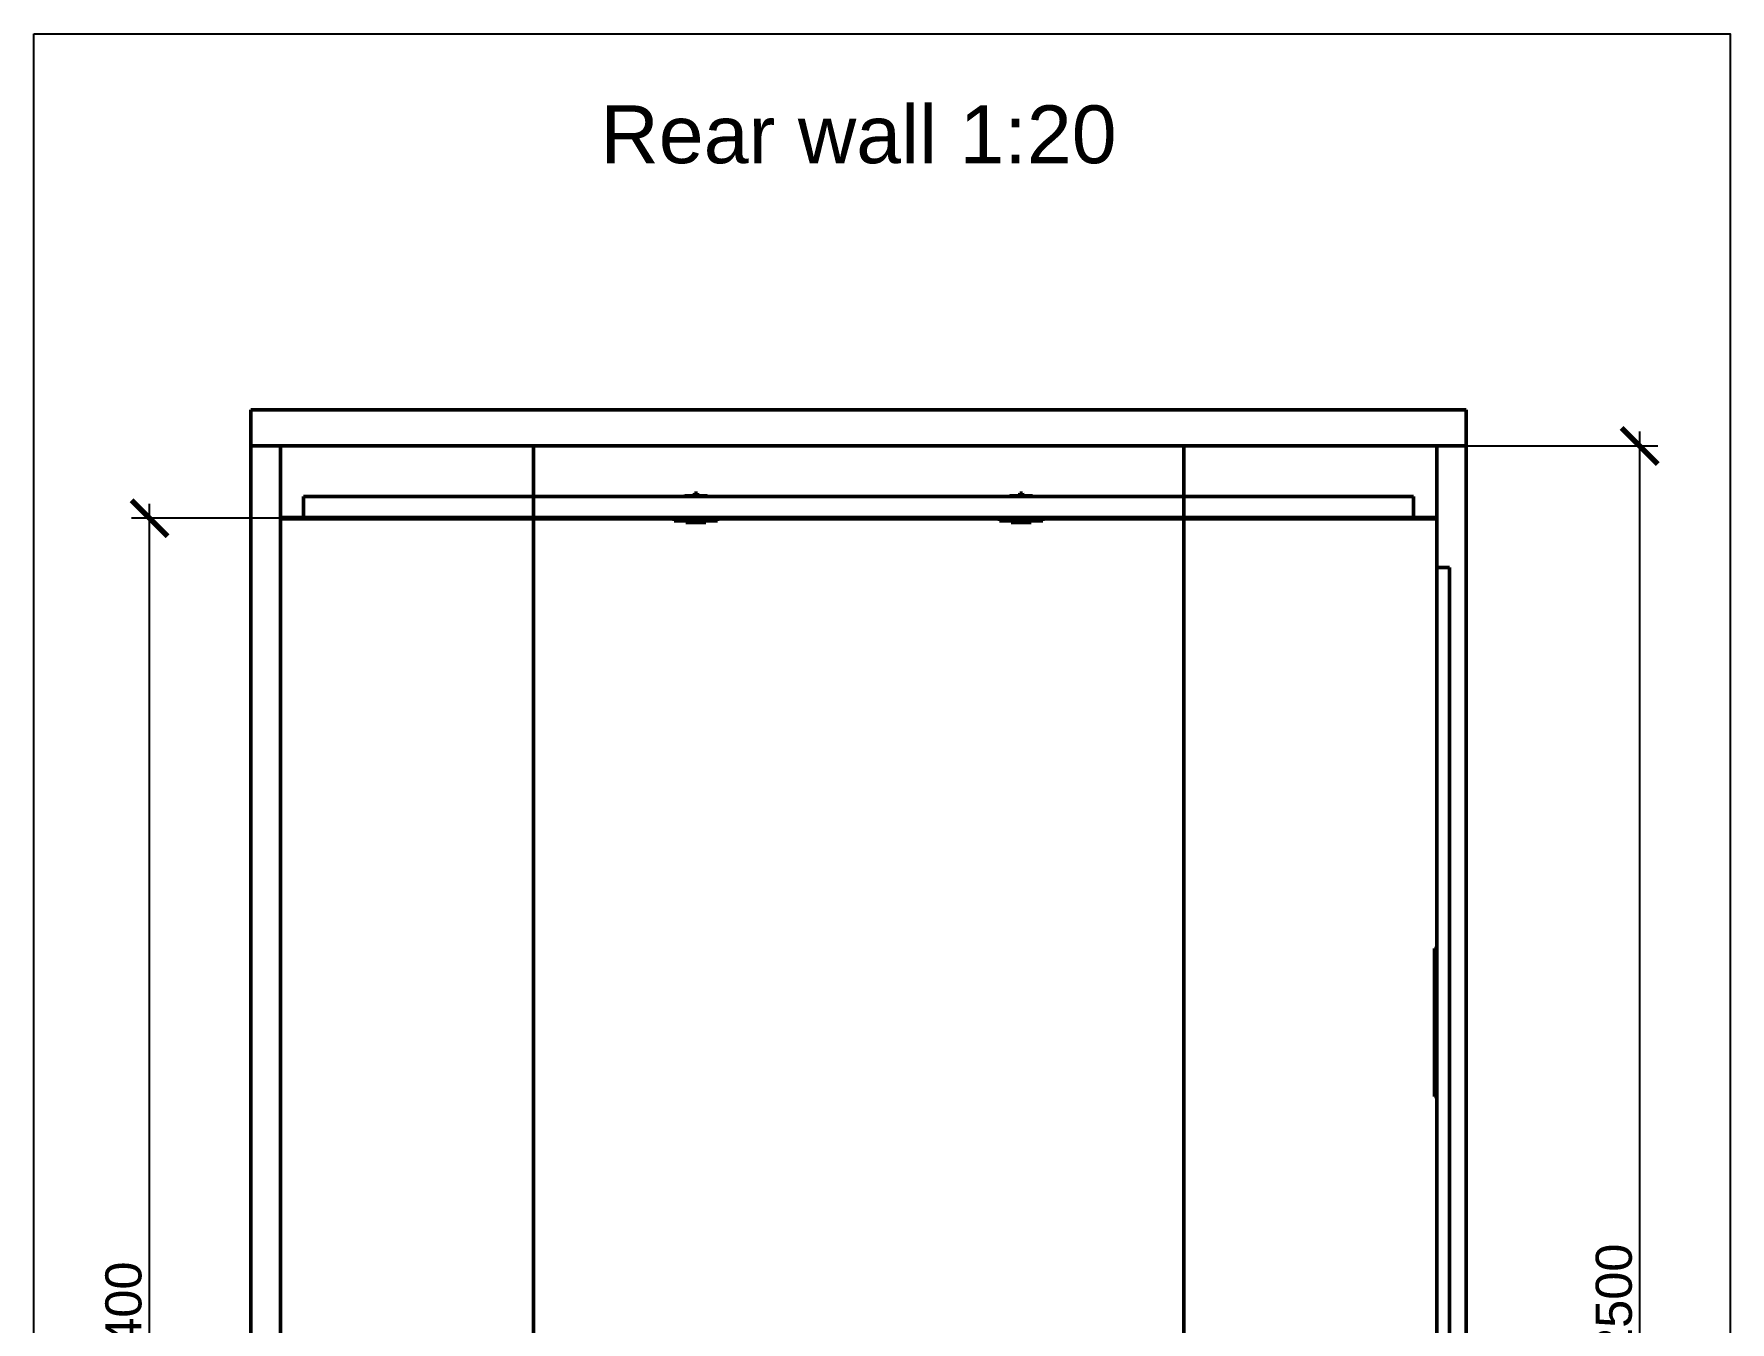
# Model space of a CAD drawing. Header units: millimetres. Extents: x -9546 to 173314, y -46180 to 27253.
# Drawn here: x 165148 to 167495, y -35676 to -33894 of the extents above; entities that cross this region are included whole.
import ezdxf

# ---------------------------------------------------------------- set-up
doc = ezdxf.new("R2010")
doc.units = ezdxf.units.MM
for name, color, linetype, lineweight in [('AM_0', 7, 'Continuous', 50), ('AM_5', 3, 'Continuous', 25), ('LDCarFrame-AM_0', 7, 'Continuous', 50), ('LDHallButton-AM_0', 7, 'Continuous', 50), ('LDShaft-AM_0', 7, 'Continuous', 50), ('LDShaft-AM_5', 3, 'Continuous', 25)]:
    doc.layers.add(name, color=color, linetype=linetype, lineweight=lineweight)
doc.layers.add('AM_VIEWS', color=1, linetype='Continuous', lineweight=25, plot=False)
doc.styles.add('LD', font='ARIALUNI.ttf')
doc.dimstyles.new('LIFT', dxfattribs={"dimtxt": 2.5, "dimasz": 2.5, "dimexe": 1.25, "dimexo": 0, "dimgap": 0.5, "dimtad": 1, "dimdec": 0, "dimzin": 1, "dimdsep": 46, "dimtxsty": 'LD', "dimblk": 'ARCHTICK', "dimcen": 0, "dimdle": 1, "dimclrd": 3, "dimclre": 3, "dimclrt": 4, "dimadec": 0, "dimazin": 0, "dimtp": 0.1, "dimtm": 0.1, "dimtfac": 0.71, "dimtdec": 0, "dimtix": 1, "dimtmove": 0, "dimatfit": 3, "dimfxl": 1, "dimtolj": 1, "dimarcsym": 0})

# ---------------------------------------------------------------- blocks, each defined once
blk = doc.blocks.new('LD_20260611094836_0000022A')
at = {"layer": 'LDCarFrame-AM_0'}
for p, q in [((841, 2679), (-841, 2679)), ((-841, 2679), (-841, 2629)), ((841, 2629), (841, 2679)), ((-841, 2629), (841, 2629)), ((800, 2530), (-800, 2530)), ((-800, 2530), (-800, 2528)), ((-800, 2528), (800, 2528)), ((800, 2528), (800, 2530)), ((841, 129), (-841, 129)), ((-841, 129), (-841, 95)), ((841, 95), (841, 129)), ((-841, 95), (841, 95)), ((841, 95), (-841, 95)), ((-841, 95), (-841, 15)), ((841, 15), (841, 95)), ((841, 15), (-841, 15)), ((-841, 15), (-841, 0)), ((-841, 15), (841, 15)), ((-841, 0), (841, 0)), ((841, 0), (841, 15))]:
    blk.add_line(p, q, dxfattribs=at)
blk = doc.blocks.new('LD_20260611094836_00000232')
at = {"layer": 'AM_0'}
for p, q in [((-450, -70), (-450, -99)), ((450, -70), (-450, -70)), ((450, -99), (450, -70))]:
    blk.add_line(p, q, dxfattribs=at)
blk = doc.blocks.new('LD_20260611094836_00000233')
at = {"layer": 'AM_0'}
for p, q in [((-2, 26.9), (-2.1, 22.9)), ((-1.9, 26.9), (-2, 26.9)), ((-1.8, 26.9), (-1.9, 26.9)), ((-1.7, 26.9), (-1.8, 26.9)), ((-1.5, 26.9), (-1.7, 26.9)), ((-1.3, 26.9), (-1.5, 26.9)), ((-1.4, 22.9), (-1.3, 26.9)), ((-1, 26.9), (-1.3, 26.9)), ((-0.7, 26.9), (-1, 26.9)), ((-0.3, 26.9), (-0.7, 26.9)), ((0, 26.9), (-0.3, 26.9)), ((0.3, 26.9), (0, 26.9)), ((0.7, 26.9), (0.3, 26.9)), ((1, 26.9), (0.7, 26.9)), ((1.3, 26.9), (1, 26.9)), ((1.3, 26.9), (1.4, 22.9)), ((1.5, 26.9), (1.3, 26.9)), ((1.7, 26.9), (1.5, 26.9)), ((1.8, 26.9), (1.7, 26.9)), ((1.9, 26.9), (1.8, 26.9)), ((2, 26.9), (1.9, 26.9)), ((2.1, 22.9), (2, 26.9)), ((-16, 22.3), (-16.1, 22.2)), ((-16.1, 22.2), (-16.1, 22)), ((-15.9, 22.5), (-16, 22.3)), ((-15.8, 22.6), (-15.9, 22.5)), ((-15.6, 22.7), (-15.8, 22.6)), ((-15.8, 22.6), (-15.7, 22.6)), ((-15.7, 22.6), (-15.4, 22.6)), ((-15.5, 22.8), (-15.6, 22.7)), ((-15.3, 22.9), (-15.5, 22.8)), ((-15.4, 22.6), (-15, 22.6)), ((-15.1, 22.9), (-15.3, 22.9)), ((-15, 22.9), (-15.1, 22.9)), ((-14.8, 22.9), (-15, 22.9)), ((-15, 22.6), (-14.4, 22.6)), ((-14.4, 22.9), (-14.8, 22.9)), ((-14.4, 22.6), (-14.5, 22.5)), ((-14.5, 22.5), (-13.8, 22.5)), ((-13.8, 22.9), (-14.4, 22.9)), ((-13.1, 22.9), (-13.8, 22.9)), ((-13.8, 22.5), (-12.9, 22.5)), ((-12.2, 22.9), (-13.1, 22.9)), ((-12.9, 22.5), (-11.8, 22.5)), ((-11.2, 22.9), (-12.2, 22.9)), ((-11.9, 22.2), (-12, 22)), ((-10.9, 22), (-11.9, 22.2)), ((-11.8, 22.5), (-10.6, 22.5)), ((-10.1, 22.9), (-11.2, 22.9)), ((-10.7, 22.3), (-10.8, 22.2)), ((-10.8, 22.2), (-10.8, 22)), ((-10.6, 22.5), (-10.7, 22.3)), ((-10.6, 22.5), (-9.4, 22.5)), ((-8.9, 22.9), (-10.1, 22.9)), ((-9.4, 22.5), (-8, 22.5)), ((-7.6, 22.9), (-8.9, 22.9)), ((-8, 22.5), (-6.5, 22.5)), ((-6.2, 22.9), (-7.6, 22.9)), ((-6.4, 22.6), (-6.5, 22.5)), ((-6.4, 22.6), (-4.9, 22.6)), ((-4.7, 22.9), (-6.2, 22.9)), ((-4.9, 22.6), (-3.3, 22.6)), ((-3.1, 22.9), (-4.7, 22.9)), ((-3.3, 22.6), (-1.6, 22.6)), ((-3.1, 22.9), (-3.1, 22.9)), ((-1.6, 22.9), (-3.1, 22.9)), ((-2.1, 22.9), (-2.1, 22.9)), ((-2.1, 22.9), (-2, 22.9)), ((-2, 22.9), (-1.8, 22.9)), ((-1.8, 22.9), (-1.6, 22.9)), ((-1.6, 22.9), (-1.6, 22.9)), ((-1.6, 22.9), (-1.4, 22.9)), ((0, 22.9), (-1.6, 22.9)), ((-1.6, 22.6), (0, 22.6)), ((-1.4, 22.9), (-1.1, 22.9)), ((-1.1, 22.9), (-0.7, 22.9)), ((-0.7, 22.9), (-0.4, 22.9)), ((-0.4, 22.9), (0, 22.9)), ((0, 22.9), (0.4, 22.9)), ((1.6, 22.9), (0, 22.9)), ((0, 22.6), (1.6, 22.6)), ((0.4, 22.9), (0.7, 22.9)), ((0.7, 22.9), (1.1, 22.9)), ((1.1, 22.9), (1.4, 22.9)), ((1.4, 22.9), (1.6, 22.9)), ((1.6, 22.9), (1.8, 22.9)), ((3.1, 22.9), (1.6, 22.9)), ((1.6, 22.6), (3.3, 22.6)), ((1.8, 22.9), (2, 22.9)), ((2, 22.9), (2.1, 22.9)), ((2.1, 22.9), (2.1, 22.9)), ((4.7, 22.9), (3.1, 22.9)), ((3.3, 22.6), (4.9, 22.6)), ((6.2, 22.9), (4.7, 22.9)), ((4.9, 22.6), (6.4, 22.6)), ((7.6, 22.9), (6.2, 22.9)), ((6.4, 22.6), (6.5, 22.5)), ((6.5, 22.5), (8, 22.5)), ((8.9, 22.9), (7.6, 22.9)), ((8, 22.5), (9.4, 22.5)), ((10.1, 22.9), (8.9, 22.9)), ((9.4, 22.5), (10.6, 22.5)), ((11.2, 22.9), (10.1, 22.9)), ((10.6, 22.5), (11.8, 22.5)), ((10.6, 22.5), (10.7, 22.3)), ((10.7, 22.3), (10.8, 22.2)), ((11.9, 22), (10.8, 22.2)), ((12.2, 22.9), (11.2, 22.9)), ((11.8, 22.5), (12.9, 22.5)), ((13.1, 22.9), (12.2, 22.9)), ((12.9, 22.5), (13.8, 22.5)), ((13.8, 22.9), (13.1, 22.9)), ((14.4, 22.9), (13.8, 22.9)), ((13.8, 22.5), (14.5, 22.5)), ((14.8, 22.9), (14.4, 22.9)), ((14.4, 22.6), (15, 22.6)), ((14.4, 22.6), (14.5, 22.5)), ((15, 22.9), (14.8, 22.9)), ((15.1, 22.9), (15, 22.9)), ((15, 22.6), (15.4, 22.6)), ((15.3, 22.9), (15.1, 22.9)), ((15.5, 22.8), (15.3, 22.9)), ((15.4, 22.6), (15.7, 22.6)), ((15.6, 22.7), (15.5, 22.8)), ((15.8, 22.6), (15.6, 22.7)), ((15.7, 22.6), (15.8, 22.6)), ((15.9, 22.5), (15.8, 22.6)), ((16, 22.3), (15.9, 22.5)), ((16.1, 22.2), (16, 22.3)), ((16.1, 22), (16.1, 22.2)), ((-29.9, -9), (-30, -9.1)), ((-30, -9.1), (-29.8, -9.1)), ((-29.9, -9.6), (-30, -11.6)), ((-30, -11.6), (-29.9, -11.6)), ((-29.8, -9.3), (-29.9, -9.4)), ((-29.8, -9.3), (-29.9, -9.4)), ((-29.8, -9.3), (-29.9, -9.4)), ((-29.9, -9.4), (-29.9, -9.4)), ((-29.9, -9.4), (-29.9, -9.4)), ((-29.9, -9.4), (-29.9, -9.4)), ((-29.9, -9.4), (-29.9, -9.4)), ((-29.9, -9.5), (-29.9, -9.6)), ((-29.9, -9.5), (-29.9, -9.5)), ((-29.9, -11.6), (-29.5, -11.6)), ((-29.8, -9.1), (-29.5, -9.1)), ((-29.7, -9.2), (-29.8, -9.3)), ((-29.8, -9.2), (-29.8, -9.3)), ((-29.7, -9.2), (-29.8, -9.3)), ((-29.8, -9.3), (-29.8, -9.3)), ((-29.8, -9.3), (-29.8, -9.3)), ((-29.8, -9.3), (-29.8, -9.3)), ((-29.8, -9.3), (-29.8, -9.3)), ((-29.8, -9.3), (-29.7, -9.3)), ((-29.6, -9.1), (-29.7, -9.2)), ((-29.6, -9.1), (-29.7, -9.2)), ((-29.7, -9.2), (-29.7, -9.2)), ((-29.7, -9.2), (-29.7, -9.2)), ((-29.7, -9.2), (-29.7, -9.2)), ((-29.7, -9.2), (-29.7, -9.2)), ((-29.7, -9.3), (-29.3, -9.3)), ((-29.5, -9.1), (-29.6, -9.1)), ((-29.6, -9.1), (-29.6, -9.1)), ((-29.6, -9.1), (-29.6, -9.1)), ((-29.6, -9.1), (-29.6, -9.1)), ((-29.5, -9.1), (-29.6, -9.1)), ((-29.6, -9.1), (-29.6, -9.1)), ((-29.5, -9.1), (-28.9, -9.1)), ((-29.4, -9.1), (-29.5, -9.1)), ((-29.5, -9.1), (-29.5, -9.1)), ((-29.4, -9.1), (-29.5, -9.1)), ((-29.5, -9.1), (-29.5, -9.1)), ((-29.5, -9.1), (-29.5, -9.1)), ((-29.5, -11.6), (-28.9, -11.6)), ((-29.3, -9.1), (-29.4, -9.1)), ((-29, -9.1), (-29.3, -9.1)), ((-29.3, -9.3), (-28.7, -9.3)), ((-28.4, -9.1), (-29, -9.1)), ((-28.9, -9.1), (-28, -9.1)), ((-28.9, -11.6), (-28.1, -11.6)), ((-28.7, -9.3), (-27.9, -9.3)), ((-27.6, -9.1), (-28.4, -9.1)), ((-28.1, -11.6), (-27, -11.6)), ((-28, -9.1), (-27, -9.1)), ((-27.9, -9.3), (-26.9, -9.3)), ((-26.5, -9.1), (-27.6, -9.1)), ((-27, -9.1), (-25.7, -9.1)), ((-27, -11.6), (-25.8, -11.6)), ((-26.9, -9.3), (-25.6, -9.3)), ((-25.3, -9.1), (-26.5, -9.1)), ((-25.8, -11.6), (-24.3, -11.6)), ((-25.7, -9.1), (-24.2, -9.1)), ((-25.6, -9.3), (-24.1, -9.3)), ((-25.5, -9.3), (-25.5, -9.3)), ((-23.8, -9.1), (-25.3, -9.1)), ((-24.3, -11.6), (-22.6, -11.6)), ((-24.2, -9.1), (-22.6, -9.1)), ((-24.1, -9.3), (-22.5, -9.3)), ((-22.2, -9.1), (-23.8, -9.1)), ((-22.6, -9.1), (-20.7, -9.1)), ((-22.6, -11.6), (-20.7, -11.6)), ((-22.5, -9.3), (-20.6, -9.3)), ((-20.4, -9.1), (-22.2, -9.1)), ((-20.7, -9), (-20.7, -9.1)), ((-20.7, -9.1), (-18.7, -9.1)), ((-20.6, -9.4), (-20.7, -9.5)), ((-20.7, -9.5), (-20.7, -9.6)), ((-20.7, -9.6), (-20.7, -11.6)), ((-20.7, -11.6), (-18.7, -11.6)), ((-20.6, -9.3), (-18.6, -9.3)), ((-20.6, -9.3), (-20.6, -9.4)), ((-18.4, -9.1), (-20.4, -9.1)), ((-18.7, -9.1), (-16.5, -9.1)), ((-18.7, -11.6), (-16.5, -11.6)), ((-18.6, -9.3), (-16.4, -9.3)), ((-16.2, -9.1), (-18.4, -9.1)), ((-16.5, -9.1), (-14.2, -9.1)), ((-16.5, -11.6), (-14.2, -11.6)), ((-16.4, -9.3), (-14.1, -9.3)), ((-14, -9.1), (-16.2, -9.1)), ((-14.2, -9.1), (-11.8, -9.1)), ((-14.2, -11.6), (-11.8, -11.6)), ((-14.1, -9.3), (-11.7, -9.3)), ((-11.6, -9.1), (-14, -9.1)), ((-13.9, -11.6), (-14, -11.6)), ((-14, -11.6), (-13.9, -13.4)), ((-13.7, -11.6), (-13.9, -11.6)), ((-13.9, -13.4), (-13.9, -13.5)), ((-13.9, -13.5), (-13.9, -13.6)), ((-13.9, -13.6), (-13.8, -13.7)), ((-13.8, -13.7), (-13.7, -13.7)), ((-13.8, -13.7), (-13.7, -13.8)), ((-13.3, -11.6), (-13.7, -11.6)), ((-13.7, -13.7), (-13.5, -13.7)), ((-13.7, -13.8), (-13.6, -13.9)), ((-13.6, -13.9), (-13.5, -13.9)), ((-13.5, -13.7), (-13.1, -13.7)), ((-13.5, -13.9), (-13.4, -13.9)), ((-13.4, -13.9), (-13.4, -13.9)), ((-13.4, -13.9), (-13.1, -13.9)), ((-12.7, -11.6), (-13.3, -11.6)), ((-13.1, -13.7), (-12.5, -13.7)), ((-13.1, -13.9), (-12.7, -13.9)), ((-12, -11.6), (-12.7, -11.6)), ((-12.7, -13.9), (-12.2, -13.9)), ((-12.5, -13.7), (-11.8, -13.7)), ((-12.2, -13.9), (-11.5, -13.9)), ((-11.1, -11.6), (-12, -11.6)), ((-11.8, -9.1), (-9.3, -9.1)), ((-11.8, -11.6), (-9.3, -11.6)), ((-11.8, -13.7), (-11, -13.7)), ((-11.7, -9.3), (-9.2, -9.3)), ((-9.1, -9.1), (-11.6, -9.1)), ((-11.5, -13.9), (-10.7, -13.9)), ((-10.2, -11.6), (-11.1, -11.6)), ((-11, -13.7), (-10, -13.7)), ((-10.7, -13.9), (-9.8, -13.9)), ((-9.1, -11.6), (-10.2, -11.6)), ((-10.2, -11.6), (-10.1, -13.4)), ((-10.1, -13.4), (-10.1, -13.5)), ((-10.1, -13.5), (-10.1, -13.6)), ((-10.1, -13.6), (-10, -13.7)), ((-10, -13.7), (-8.9, -13.7)), ((-9.8, -13.9), (-8.7, -13.9)), ((-9.3, -9.1), (-6.7, -9.1)), ((-9.3, -11.6), (-6.7, -11.6)), ((-9.2, -9.3), (-6.6, -9.3)), ((-6.6, -9.1), (-9.1, -9.1)), ((-7.9, -11.6), (-9.1, -11.6)), ((-8.9, -13.7), (-7.8, -13.7)), ((-8.7, -13.9), (-7.6, -13.9)), ((-6.6, -11.6), (-7.9, -11.6)), ((-7.8, -13.7), (-6.5, -13.7)), ((-7.6, -13.9), (-6.3, -13.9)), ((-6.7, -9.1), (-4, -9.1)), ((-6.7, -11.6), (-4, -11.6)), ((-4, -9.1), (-6.6, -9.1)), ((-6.6, -9.3), (-4, -9.3)), ((-5.2, -11.6), (-6.6, -11.6)), ((-6.5, -13.7), (-5.1, -13.7)), ((-6.3, -13.9), (-5, -13.9)), ((-3.7, -11.6), (-5.2, -11.6)), ((-5.1, -13.7), (-3.7, -13.7)), ((-5, -13.9), (-3.6, -13.9)), ((-4, -9.1), (-1.3, -9.1)), ((-1.3, -9.1), (-4, -9.1)), ((-4, -9.3), (-1.3, -9.3)), ((-4, -11.6), (-1.3, -11.6)), ((-2.3, -11.6), (-3.7, -11.6)), ((-2.2, -13.7), (-3.7, -13.7)), ((-3.6, -13.9), (-2.2, -13.9)), ((-0.8, -11.6), (-2.3, -11.6)), ((-0.7, -13.7), (-2.2, -13.7)), ((-2.2, -13.9), (-0.7, -13.9)), ((-1.3, -9.1), (1.3, -9.1)), ((1.3, -9.1), (-1.3, -9.1)), ((-1.3, -9.3), (1.3, -9.3)), ((-1.3, -11.6), (1.3, -11.6)), ((0.8, -11.6), (-0.8, -11.6)), ((0.7, -13.7), (-0.7, -13.7)), ((-0.7, -13.9), (0.7, -13.9)), ((2.2, -13.7), (0.7, -13.7)), ((0.7, -13.9), (2.2, -13.9)), ((2.3, -11.6), (0.8, -11.6)), ((1.3, -9.1), (4, -9.1)), ((4, -9.1), (1.3, -9.1)), ((1.3, -9.3), (4, -9.3)), ((1.3, -11.6), (4, -11.6)), ((3.7, -13.7), (2.2, -13.7)), ((2.2, -13.9), (3.6, -13.9)), ((3.7, -11.6), (2.3, -11.6)), ((3.6, -13.9), (5, -13.9)), ((5.2, -11.6), (3.7, -11.6)), ((5.1, -13.7), (3.7, -13.7)), ((4, -9.1), (6.7, -9.1)), ((6.6, -9.1), (4, -9.1)), ((4, -9.3), (6.6, -9.3)), ((4, -11.6), (6.7, -11.6)), ((5, -13.9), (6.3, -13.9)), ((6.5, -13.7), (5.1, -13.7)), ((6.6, -11.6), (5.2, -11.6)), ((6.3, -13.9), (7.6, -13.9)), ((7.8, -13.7), (6.5, -13.7)), ((9.1, -9.1), (6.6, -9.1)), ((9.2, -9.3), (6.6, -9.3)), ((7.9, -11.6), (6.6, -11.6)), ((6.7, -9.1), (9.3, -9.1)), ((6.7, -11.6), (9.3, -11.6)), ((7.6, -13.9), (8.7, -13.9)), ((8.9, -13.7), (7.8, -13.7)), ((9.1, -11.6), (7.9, -11.6)), ((8.7, -13.9), (9.8, -13.9)), ((10, -13.7), (8.9, -13.7)), ((11.6, -9.1), (9.1, -9.1)), ((10.2, -11.6), (9.1, -11.6)), ((11.7, -9.3), (9.2, -9.3)), ((9.3, -9.1), (11.8, -9.1)), ((9.3, -11.6), (11.8, -11.6)), ((9.8, -13.9), (10.7, -13.9)), ((10, -13.7), (10.1, -13.6)), ((11, -13.7), (10, -13.7)), ((10.2, -11.6), (10.1, -13.4)), ((10.1, -13.4), (10.1, -13.5)), ((10.1, -13.6), (10.1, -13.5)), ((11.1, -11.6), (10.2, -11.6)), ((10.7, -13.9), (11.5, -13.9)), ((11.8, -13.7), (11, -13.7)), ((12, -11.6), (11.1, -11.6)), ((11.5, -13.9), (12.2, -13.9)), ((14, -9.1), (11.6, -9.1)), ((14.1, -9.3), (11.7, -9.3)), ((11.8, -9.1), (14.2, -9.1)), ((11.8, -11.6), (14.2, -11.6)), ((12.5, -13.7), (11.8, -13.7)), ((12.7, -11.6), (12, -11.6)), ((12.2, -13.9), (12.7, -13.9)), ((13.1, -13.7), (12.5, -13.7)), ((13.3, -11.6), (12.7, -11.6)), ((12.7, -13.9), (13.1, -13.9)), ((13.5, -13.7), (13.1, -13.7)), ((13.1, -13.9), (13.4, -13.9)), ((13.7, -11.6), (13.3, -11.6)), ((13.4, -13.9), (13.4, -13.9)), ((13.4, -13.9), (13.5, -13.9)), ((13.7, -13.7), (13.5, -13.7)), ((13.5, -13.9), (13.6, -13.9)), ((13.6, -13.9), (13.7, -13.8)), ((13.9, -11.6), (13.7, -11.6)), ((13.7, -13.8), (13.8, -13.7)), ((13.8, -13.7), (13.7, -13.7)), ((13.8, -13.7), (13.9, -13.6)), ((13.9, -13.4), (14, -11.6)), ((14, -11.6), (13.9, -11.6)), ((13.9, -13.5), (13.9, -13.4)), ((13.9, -13.6), (13.9, -13.5)), ((16.2, -9.1), (14, -9.1)), ((16.4, -9.3), (14.1, -9.3)), ((14.2, -9.1), (16.5, -9.1)), ((14.2, -11.6), (16.5, -11.6)), ((18.4, -9.1), (16.2, -9.1)), ((18.6, -9.3), (16.4, -9.3)), ((16.5, -9.1), (18.7, -9.1)), ((16.5, -11.6), (18.7, -11.6)), ((18.4, -9.1), (18.4, -9.1)), ((20.4, -9.1), (18.4, -9.1)), ((20.6, -9.3), (18.6, -9.3)), ((18.7, -9.1), (20.7, -9.1)), ((18.7, -11.6), (20.7, -11.6)), ((19.9, -9.3), (19.9, -9.3)), ((22.2, -9.1), (20.4, -9.1)), ((22.5, -9.3), (20.6, -9.3)), ((20.6, -9.4), (20.6, -9.3)), ((20.7, -9.5), (20.6, -9.4)), ((20.7, -9.1), (20.7, -9)), ((20.7, -9.1), (22.6, -9.1)), ((20.7, -9.6), (20.7, -9.5)), ((20.7, -11.6), (20.7, -9.6)), ((20.7, -11.6), (22.6, -11.6)), ((23.8, -9.1), (22.2, -9.1)), ((24.1, -9.3), (22.5, -9.3)), ((22.6, -9.1), (24.2, -9.1)), ((22.6, -11.6), (24.3, -11.6)), ((25.3, -9.1), (23.8, -9.1)), ((25.6, -9.3), (24.1, -9.3)), ((24.2, -9.1), (25.7, -9.1)), ((24.3, -11.6), (25.8, -11.6)), ((26.5, -9.1), (25.3, -9.1)), ((25.6, -9.3), (26.9, -9.3)), ((25.7, -9.1), (27, -9.1)), ((25.8, -11.6), (27, -11.6)), ((27.6, -9.1), (26.5, -9.1)), ((26.9, -9.3), (27.9, -9.3)), ((27, -9.1), (28, -9.1)), ((27, -11.6), (28.1, -11.6)), ((28.4, -9.1), (27.6, -9.1)), ((27.9, -9.3), (28.7, -9.3)), ((28, -9.1), (28.9, -9.1)), ((28.1, -11.6), (28.9, -11.6)), ((28.4, -9.1), (28.4, -9.1)), ((29, -9.1), (28.4, -9.1)), ((28.7, -9.3), (29.3, -9.3)), ((28.9, -9.1), (29.5, -9.1)), ((28.9, -11.6), (29.5, -11.6)), ((29, -9.1), (29, -9.1)), ((29.3, -9.1), (29, -9.1)), ((29.4, -9.1), (29.3, -9.1)), ((29.3, -9.3), (29.7, -9.3)), ((29.5, -9.1), (29.4, -9.1)), ((29.5, -9.1), (29.4, -9.1)), ((29.4, -9.1), (29.5, -9.1)), ((29.5, -9.1), (29.4, -9.1)), ((29.5, -9.1), (29.8, -9.1)), ((29.5, -9.1), (29.5, -9.1)), ((29.6, -9.1), (29.5, -9.1)), ((29.5, -9.1), (29.5, -9.1)), ((29.5, -9.1), (29.5, -9.1)), ((29.6, -9.1), (29.5, -9.1)), ((29.5, -11.6), (29.9, -11.6)), ((29.6, -9.1), (29.6, -9.1)), ((29.7, -9.2), (29.6, -9.1)), ((29.6, -9.1), (29.6, -9.1)), ((29.6, -9.1), (29.6, -9.1)), ((29.6, -9.1), (29.6, -9.1)), ((29.7, -9.2), (29.6, -9.1)), ((29.7, -9.2), (29.7, -9.2)), ((29.8, -9.3), (29.7, -9.2)), ((29.7, -9.2), (29.7, -9.2)), ((29.7, -9.2), (29.7, -9.2)), ((29.7, -9.2), (29.7, -9.2)), ((29.8, -9.3), (29.7, -9.2)), ((29.7, -9.3), (29.8, -9.3)), ((29.8, -9.1), (30, -9.1)), ((29.8, -9.3), (29.8, -9.2)), ((29.8, -9.3), (29.8, -9.3)), ((29.9, -9.4), (29.8, -9.3)), ((29.8, -9.3), (29.8, -9.3)), ((29.9, -9.4), (29.8, -9.3)), ((29.8, -9.3), (29.8, -9.3)), ((29.8, -9.3), (29.8, -9.3)), ((29.9, -9.4), (29.8, -9.3)), ((30, -9.1), (29.9, -9)), ((29.9, -9.4), (29.9, -9.4)), ((29.9, -9.4), (29.9, -9.4)), ((29.9, -9.4), (29.9, -9.4)), ((29.9, -9.6), (29.9, -9.5)), ((29.9, -9.5), (29.9, -9.5)), ((30, -11.6), (29.9, -9.6)), ((29.9, -11.6), (30, -11.6))]:
    blk.add_line(p, q, dxfattribs=at)
blk = doc.blocks.new('LD_20260611094836_00000234')
at = {"layer": 'AM_0'}
for p, q in [((-2, 26.9), (-2.1, 22.9)), ((-1.9, 26.9), (-2, 26.9)), ((-1.8, 26.9), (-1.9, 26.9)), ((-1.7, 26.9), (-1.8, 26.9)), ((-1.5, 26.9), (-1.7, 26.9)), ((-1.3, 26.9), (-1.5, 26.9)), ((-1.4, 22.9), (-1.3, 26.9)), ((-1, 26.9), (-1.3, 26.9)), ((-0.7, 26.9), (-1, 26.9)), ((-0.3, 26.9), (-0.7, 26.9)), ((0, 26.9), (-0.3, 26.9)), ((0.3, 26.9), (0, 26.9)), ((0.7, 26.9), (0.3, 26.9)), ((1, 26.9), (0.7, 26.9)), ((1.3, 26.9), (1, 26.9)), ((1.3, 26.9), (1.4, 22.9)), ((1.5, 26.9), (1.3, 26.9)), ((1.7, 26.9), (1.5, 26.9)), ((1.8, 26.9), (1.7, 26.9)), ((1.9, 26.9), (1.8, 26.9)), ((2, 26.9), (1.9, 26.9)), ((2.1, 22.9), (2, 26.9)), ((-16, 22.3), (-16.1, 22.2)), ((-16.1, 22.2), (-16.1, 22)), ((-15.9, 22.5), (-16, 22.3)), ((-15.8, 22.6), (-15.9, 22.5)), ((-15.6, 22.7), (-15.8, 22.6)), ((-15.8, 22.6), (-15.7, 22.6)), ((-15.7, 22.6), (-15.4, 22.6)), ((-15.5, 22.8), (-15.6, 22.7)), ((-15.3, 22.9), (-15.5, 22.8)), ((-15.4, 22.6), (-15, 22.6)), ((-15.1, 22.9), (-15.3, 22.9)), ((-15, 22.9), (-15.1, 22.9)), ((-14.8, 22.9), (-15, 22.9)), ((-15, 22.6), (-14.4, 22.6)), ((-14.4, 22.9), (-14.8, 22.9)), ((-14.4, 22.6), (-14.5, 22.5)), ((-14.5, 22.5), (-13.8, 22.5)), ((-13.8, 22.9), (-14.4, 22.9)), ((-13.1, 22.9), (-13.8, 22.9)), ((-13.8, 22.5), (-12.9, 22.5)), ((-12.2, 22.9), (-13.1, 22.9)), ((-12.9, 22.5), (-11.8, 22.5)), ((-11.2, 22.9), (-12.2, 22.9)), ((-11.9, 22.2), (-12, 22)), ((-10.9, 22), (-11.9, 22.2)), ((-11.8, 22.5), (-10.6, 22.5)), ((-10.1, 22.9), (-11.2, 22.9)), ((-10.7, 22.3), (-10.8, 22.2)), ((-10.8, 22.2), (-10.8, 22)), ((-10.6, 22.5), (-10.7, 22.3)), ((-10.6, 22.5), (-9.4, 22.5)), ((-8.9, 22.9), (-10.1, 22.9)), ((-9.4, 22.5), (-8, 22.5)), ((-7.6, 22.9), (-8.9, 22.9)), ((-8, 22.5), (-6.5, 22.5)), ((-6.2, 22.9), (-7.6, 22.9)), ((-6.4, 22.6), (-6.5, 22.5)), ((-6.4, 22.6), (-4.9, 22.6)), ((-4.7, 22.9), (-6.2, 22.9)), ((-4.9, 22.6), (-3.3, 22.6)), ((-3.1, 22.9), (-4.7, 22.9)), ((-3.3, 22.6), (-1.6, 22.6)), ((-3.1, 22.9), (-3.1, 22.9)), ((-1.6, 22.9), (-3.1, 22.9)), ((-2.1, 22.9), (-2.1, 22.9)), ((-2.1, 22.9), (-2, 22.9)), ((-2, 22.9), (-1.8, 22.9)), ((-1.8, 22.9), (-1.6, 22.9)), ((-1.6, 22.9), (-1.6, 22.9)), ((-1.6, 22.9), (-1.4, 22.9)), ((0, 22.9), (-1.6, 22.9)), ((-1.6, 22.6), (0, 22.6)), ((-1.4, 22.9), (-1.1, 22.9)), ((-1.1, 22.9), (-0.7, 22.9)), ((-0.7, 22.9), (-0.4, 22.9)), ((-0.4, 22.9), (0, 22.9)), ((0, 22.9), (0.4, 22.9)), ((1.6, 22.9), (0, 22.9)), ((0, 22.6), (1.6, 22.6)), ((0.4, 22.9), (0.7, 22.9)), ((0.7, 22.9), (1.1, 22.9)), ((1.1, 22.9), (1.4, 22.9)), ((1.4, 22.9), (1.6, 22.9)), ((1.6, 22.9), (1.8, 22.9)), ((3.1, 22.9), (1.6, 22.9)), ((1.6, 22.6), (3.3, 22.6)), ((1.8, 22.9), (2, 22.9)), ((2, 22.9), (2.1, 22.9)), ((2.1, 22.9), (2.1, 22.9)), ((3.1, 22.9), (3.1, 22.9)), ((4.7, 22.9), (3.1, 22.9)), ((3.3, 22.6), (4.9, 22.6)), ((6.2, 22.9), (4.7, 22.9)), ((4.9, 22.6), (6.4, 22.6)), ((7.6, 22.9), (6.2, 22.9)), ((6.4, 22.6), (6.5, 22.5)), ((6.5, 22.5), (8, 22.5)), ((8.9, 22.9), (7.6, 22.9)), ((8, 22.5), (9.4, 22.5)), ((10.1, 22.9), (8.9, 22.9)), ((9.4, 22.5), (10.6, 22.5)), ((11.2, 22.9), (10.1, 22.9)), ((10.6, 22.5), (11.8, 22.5)), ((10.6, 22.5), (10.7, 22.3)), ((10.7, 22.3), (10.8, 22.2)), ((11.9, 22), (10.8, 22.2)), ((12.2, 22.9), (11.2, 22.9)), ((11.8, 22.5), (12.9, 22.5)), ((13.1, 22.9), (12.2, 22.9)), ((12.9, 22.5), (13.8, 22.5)), ((13.8, 22.9), (13.1, 22.9)), ((14.4, 22.9), (13.8, 22.9)), ((13.8, 22.5), (14.5, 22.5)), ((14.8, 22.9), (14.4, 22.9)), ((14.4, 22.6), (15, 22.6)), ((14.4, 22.6), (14.5, 22.5)), ((15, 22.9), (14.8, 22.9)), ((15.1, 22.9), (15, 22.9)), ((15, 22.6), (15.4, 22.6)), ((15.3, 22.9), (15.1, 22.9)), ((15.5, 22.8), (15.3, 22.9)), ((15.4, 22.6), (15.7, 22.6)), ((15.6, 22.7), (15.5, 22.8)), ((15.8, 22.6), (15.6, 22.7)), ((15.7, 22.6), (15.8, 22.6)), ((15.9, 22.5), (15.8, 22.6)), ((16, 22.3), (15.9, 22.5)), ((16.1, 22.2), (16, 22.3)), ((16.1, 22), (16.1, 22.2)), ((-29.9, -9), (-30, -9.1)), ((-30, -9.1), (-29.8, -9.1)), ((-29.9, -9.6), (-30, -11.6)), ((-30, -11.6), (-29.9, -11.6)), ((-29.8, -9.3), (-29.9, -9.4)), ((-29.8, -9.3), (-29.9, -9.4)), ((-29.8, -9.3), (-29.9, -9.4)), ((-29.9, -9.4), (-29.9, -9.4)), ((-29.9, -9.4), (-29.9, -9.4)), ((-29.9, -9.4), (-29.9, -9.4)), ((-29.9, -9.4), (-29.9, -9.4)), ((-29.9, -9.5), (-29.9, -9.6)), ((-29.9, -9.5), (-29.9, -9.5)), ((-29.9, -11.6), (-29.5, -11.6)), ((-29.8, -9.1), (-29.5, -9.1)), ((-29.7, -9.2), (-29.8, -9.3)), ((-29.8, -9.2), (-29.8, -9.3)), ((-29.7, -9.2), (-29.8, -9.3)), ((-29.8, -9.3), (-29.8, -9.3)), ((-29.8, -9.3), (-29.8, -9.3)), ((-29.8, -9.3), (-29.8, -9.3)), ((-29.8, -9.3), (-29.8, -9.3)), ((-29.8, -9.3), (-29.7, -9.3)), ((-29.6, -9.1), (-29.7, -9.2)), ((-29.6, -9.1), (-29.7, -9.2)), ((-29.7, -9.2), (-29.7, -9.2)), ((-29.7, -9.2), (-29.7, -9.2)), ((-29.7, -9.2), (-29.7, -9.2)), ((-29.7, -9.2), (-29.7, -9.2)), ((-29.7, -9.3), (-29.3, -9.3)), ((-29.5, -9.1), (-29.6, -9.1)), ((-29.6, -9.1), (-29.6, -9.1)), ((-29.6, -9.1), (-29.6, -9.1)), ((-29.6, -9.1), (-29.6, -9.1)), ((-29.5, -9.1), (-29.6, -9.1)), ((-29.6, -9.1), (-29.6, -9.1)), ((-29.4, -9.1), (-29.5, -9.1)), ((-29.5, -9.1), (-29.5, -9.1)), ((-29.4, -9.1), (-29.5, -9.1)), ((-29.5, -9.1), (-29.5, -9.1)), ((-29.5, -9.1), (-29.5, -9.1)), ((-29.5, -9.1), (-28.9, -9.1)), ((-29.5, -11.6), (-28.9, -11.6)), ((-29.3, -9.1), (-29.4, -9.1)), ((-29, -9.1), (-29.3, -9.1)), ((-29.3, -9.3), (-28.7, -9.3)), ((-28.4, -9.1), (-29, -9.1)), ((-29, -9.1), (-29, -9.1)), ((-28.9, -9.1), (-28, -9.1)), ((-28.9, -11.6), (-28.1, -11.6)), ((-28.7, -9.3), (-27.9, -9.3)), ((-27.6, -9.1), (-28.4, -9.1)), ((-28.4, -9.1), (-28.4, -9.1)), ((-28.1, -11.6), (-27, -11.6)), ((-28, -9.1), (-27, -9.1)), ((-27.9, -9.3), (-26.9, -9.3)), ((-26.5, -9.1), (-27.6, -9.1)), ((-27, -9.1), (-25.7, -9.1)), ((-27, -11.6), (-25.8, -11.6)), ((-26.9, -9.3), (-25.6, -9.3)), ((-25.3, -9.1), (-26.5, -9.1)), ((-25.8, -11.6), (-24.3, -11.6)), ((-25.7, -9.1), (-24.2, -9.1)), ((-25.6, -9.3), (-24.1, -9.3)), ((-23.8, -9.1), (-25.3, -9.1)), ((-24.3, -11.6), (-22.6, -11.6)), ((-24.2, -9.1), (-22.6, -9.1)), ((-24.1, -9.3), (-22.5, -9.3)), ((-22.2, -9.1), (-23.8, -9.1)), ((-22.6, -9.1), (-20.7, -9.1)), ((-22.6, -11.6), (-20.7, -11.6)), ((-22.5, -9.3), (-20.6, -9.3)), ((-20.4, -9.1), (-22.2, -9.1)), ((-20.7, -9), (-20.7, -9.1)), ((-20.7, -9.1), (-18.7, -9.1)), ((-20.6, -9.4), (-20.7, -9.5)), ((-20.7, -9.5), (-20.7, -9.6)), ((-20.7, -9.6), (-20.7, -11.6)), ((-20.7, -11.6), (-18.7, -11.6)), ((-20.6, -9.3), (-18.6, -9.3)), ((-20.6, -9.3), (-20.6, -9.4)), ((-18.4, -9.1), (-20.4, -9.1)), ((-19.9, -9.3), (-19.9, -9.3)), ((-18.7, -9.1), (-16.5, -9.1)), ((-18.7, -11.6), (-16.5, -11.6)), ((-18.6, -9.3), (-16.4, -9.3)), ((-16.2, -9.1), (-18.4, -9.1)), ((-16.5, -9.1), (-14.2, -9.1)), ((-16.5, -11.6), (-14.2, -11.6)), ((-16.4, -9.3), (-14.1, -9.3)), ((-14, -9.1), (-16.2, -9.1)), ((-14.2, -9.1), (-11.8, -9.1)), ((-14.2, -11.6), (-11.8, -11.6)), ((-14.1, -9.3), (-11.7, -9.3)), ((-11.6, -9.1), (-14, -9.1)), ((-13.9, -11.6), (-14, -11.6)), ((-14, -11.6), (-13.9, -13.4)), ((-13.7, -11.6), (-13.9, -11.6)), ((-13.9, -13.4), (-13.9, -13.5)), ((-13.9, -13.5), (-13.9, -13.6)), ((-13.9, -13.6), (-13.8, -13.7)), ((-13.8, -13.7), (-13.7, -13.7)), ((-13.8, -13.7), (-13.7, -13.8)), ((-13.3, -11.6), (-13.7, -11.6)), ((-13.7, -13.7), (-13.5, -13.7)), ((-13.7, -13.8), (-13.6, -13.9)), ((-13.6, -13.9), (-13.5, -13.9)), ((-13.5, -13.7), (-13.1, -13.7)), ((-13.5, -13.9), (-13.4, -13.9)), ((-13.4, -13.9), (-13.4, -13.9)), ((-13.4, -13.9), (-13.1, -13.9)), ((-12.7, -11.6), (-13.3, -11.6)), ((-13.1, -13.7), (-12.5, -13.7)), ((-13.1, -13.9), (-12.7, -13.9)), ((-12, -11.6), (-12.7, -11.6)), ((-12.7, -13.9), (-12.2, -13.9)), ((-12.5, -13.7), (-11.8, -13.7)), ((-12.2, -13.9), (-11.5, -13.9)), ((-11.1, -11.6), (-12, -11.6)), ((-11.8, -9.1), (-9.3, -9.1)), ((-11.8, -11.6), (-9.3, -11.6)), ((-11.8, -13.7), (-11, -13.7)), ((-11.7, -9.3), (-9.2, -9.3)), ((-9.1, -9.1), (-11.6, -9.1)), ((-11.5, -13.9), (-10.7, -13.9)), ((-10.2, -11.6), (-11.1, -11.6)), ((-11, -13.7), (-10, -13.7)), ((-10.7, -13.9), (-9.8, -13.9)), ((-9.1, -11.6), (-10.2, -11.6)), ((-10.2, -11.6), (-10.1, -13.4)), ((-10.1, -13.4), (-10.1, -13.5)), ((-10.1, -13.5), (-10.1, -13.6)), ((-10.1, -13.6), (-10, -13.7)), ((-10, -13.7), (-8.9, -13.7)), ((-9.8, -13.9), (-8.7, -13.9)), ((-9.3, -9.1), (-6.7, -9.1)), ((-9.3, -11.6), (-6.7, -11.6)), ((-9.2, -9.3), (-6.6, -9.3)), ((-6.6, -9.1), (-9.1, -9.1)), ((-7.9, -11.6), (-9.1, -11.6)), ((-8.9, -13.7), (-7.8, -13.7)), ((-8.7, -13.9), (-7.6, -13.9)), ((-6.6, -11.6), (-7.9, -11.6)), ((-7.8, -13.7), (-6.5, -13.7)), ((-7.6, -13.9), (-6.3, -13.9)), ((-6.7, -9.1), (-4, -9.1)), ((-6.7, -11.6), (-4, -11.6)), ((-4, -9.1), (-6.6, -9.1)), ((-6.6, -9.3), (-4, -9.3)), ((-5.2, -11.6), (-6.6, -11.6)), ((-6.5, -13.7), (-5.1, -13.7)), ((-6.3, -13.9), (-5, -13.9)), ((-3.7, -11.6), (-5.2, -11.6)), ((-5.1, -13.7), (-3.7, -13.7)), ((-5, -13.9), (-3.6, -13.9)), ((-1.3, -9.1), (-4, -9.1)), ((-4, -9.1), (-1.3, -9.1)), ((-4, -9.3), (-1.3, -9.3)), ((-4, -11.6), (-1.3, -11.6)), ((-2.3, -11.6), (-3.7, -11.6)), ((-2.2, -13.7), (-3.7, -13.7)), ((-3.6, -13.9), (-2.2, -13.9)), ((-0.8, -11.6), (-2.3, -11.6)), ((-0.7, -13.7), (-2.2, -13.7)), ((-2.2, -13.9), (-0.7, -13.9)), ((1.3, -9.1), (-1.3, -9.1)), ((-1.3, -9.1), (1.3, -9.1)), ((-1.3, -9.3), (1.3, -9.3)), ((-1.3, -11.6), (1.3, -11.6)), ((0.8, -11.6), (-0.8, -11.6)), ((0.7, -13.7), (-0.7, -13.7)), ((-0.7, -13.9), (0.7, -13.9)), ((2.2, -13.7), (0.7, -13.7)), ((0.7, -13.9), (2.2, -13.9)), ((2.3, -11.6), (0.8, -11.6)), ((4, -9.1), (1.3, -9.1)), ((1.3, -9.1), (4, -9.1)), ((1.3, -9.3), (4, -9.3)), ((1.3, -11.6), (4, -11.6)), ((3.7, -13.7), (2.2, -13.7)), ((2.2, -13.9), (3.6, -13.9)), ((3.7, -11.6), (2.3, -11.6)), ((3.6, -13.9), (5, -13.9)), ((5.2, -11.6), (3.7, -11.6)), ((5.1, -13.7), (3.7, -13.7)), ((6.6, -9.1), (4, -9.1)), ((4, -9.1), (6.7, -9.1)), ((4, -9.3), (6.6, -9.3)), ((4, -11.6), (6.7, -11.6)), ((5, -13.9), (6.3, -13.9)), ((6.5, -13.7), (5.1, -13.7)), ((6.6, -11.6), (5.2, -11.6)), ((6.3, -13.9), (7.6, -13.9)), ((7.8, -13.7), (6.5, -13.7)), ((9.1, -9.1), (6.6, -9.1)), ((9.2, -9.3), (6.6, -9.3)), ((7.9, -11.6), (6.6, -11.6)), ((6.7, -9.1), (9.3, -9.1)), ((6.7, -11.6), (9.3, -11.6)), ((7.6, -13.9), (8.7, -13.9)), ((8.9, -13.7), (7.8, -13.7)), ((9.1, -11.6), (7.9, -11.6)), ((8.7, -13.9), (9.8, -13.9)), ((10, -13.7), (8.9, -13.7)), ((11.6, -9.1), (9.1, -9.1)), ((10.2, -11.6), (9.1, -11.6)), ((11.7, -9.3), (9.2, -9.3)), ((9.3, -9.1), (11.8, -9.1)), ((9.3, -11.6), (11.8, -11.6)), ((9.8, -13.9), (10.7, -13.9)), ((10, -13.7), (10.1, -13.6)), ((11, -13.7), (10, -13.7)), ((10.2, -11.6), (10.1, -13.4)), ((10.1, -13.4), (10.1, -13.5)), ((10.1, -13.6), (10.1, -13.5)), ((11.1, -11.6), (10.2, -11.6)), ((10.7, -13.9), (11.5, -13.9)), ((11.8, -13.7), (11, -13.7)), ((12, -11.6), (11.1, -11.6)), ((11.5, -13.9), (12.2, -13.9)), ((14, -9.1), (11.6, -9.1)), ((14.1, -9.3), (11.7, -9.3)), ((11.8, -9.1), (14.2, -9.1)), ((11.8, -11.6), (14.2, -11.6)), ((12.5, -13.7), (11.8, -13.7)), ((12.7, -11.6), (12, -11.6)), ((12.2, -13.9), (12.7, -13.9)), ((13.1, -13.7), (12.5, -13.7)), ((13.3, -11.6), (12.7, -11.6)), ((12.7, -13.9), (13.1, -13.9)), ((13.5, -13.7), (13.1, -13.7)), ((13.1, -13.9), (13.4, -13.9)), ((13.7, -11.6), (13.3, -11.6)), ((13.4, -13.9), (13.4, -13.9)), ((13.4, -13.9), (13.5, -13.9)), ((13.7, -13.7), (13.5, -13.7)), ((13.5, -13.9), (13.6, -13.9)), ((13.6, -13.9), (13.7, -13.8)), ((13.9, -11.6), (13.7, -11.6)), ((13.7, -13.8), (13.8, -13.7)), ((13.8, -13.7), (13.7, -13.7)), ((13.8, -13.7), (13.9, -13.6)), ((13.9, -13.4), (14, -11.6)), ((14, -11.6), (13.9, -11.6)), ((13.9, -13.5), (13.9, -13.4)), ((13.9, -13.6), (13.9, -13.5)), ((16.2, -9.1), (14, -9.1)), ((16.4, -9.3), (14.1, -9.3)), ((14.2, -9.1), (16.5, -9.1)), ((14.2, -11.6), (16.5, -11.6)), ((15.8, -9.3), (15.8, -9.3)), ((18.4, -9.1), (16.2, -9.1)), ((18.6, -9.3), (16.4, -9.3)), ((16.5, -9.1), (18.7, -9.1)), ((16.5, -11.6), (18.7, -11.6)), ((18.4, -9.1), (18.4, -9.1)), ((20.4, -9.1), (18.4, -9.1)), ((20.6, -9.3), (18.6, -9.3)), ((18.7, -9.1), (20.7, -9.1)), ((18.7, -11.6), (20.7, -11.6)), ((19.9, -9.3), (19.9, -9.3)), ((22.2, -9.1), (20.4, -9.1)), ((22.5, -9.3), (20.6, -9.3)), ((20.6, -9.4), (20.6, -9.3)), ((20.7, -9.5), (20.6, -9.4)), ((20.7, -9.1), (20.7, -9)), ((20.7, -9.1), (22.6, -9.1)), ((20.7, -9.6), (20.7, -9.5)), ((20.7, -11.6), (20.7, -9.6)), ((20.7, -11.6), (22.6, -11.6)), ((23.8, -9.1), (22.2, -9.1)), ((24.1, -9.3), (22.5, -9.3)), ((22.6, -9.1), (24.2, -9.1)), ((22.6, -11.6), (24.3, -11.6)), ((25.3, -9.1), (23.8, -9.1)), ((25.6, -9.3), (24.1, -9.3)), ((24.2, -9.1), (25.7, -9.1)), ((24.3, -11.6), (25.8, -11.6)), ((26.5, -9.1), (25.3, -9.1)), ((25.6, -9.3), (26.9, -9.3)), ((25.7, -9.1), (27, -9.1)), ((25.8, -11.6), (27, -11.6)), ((27.6, -9.1), (26.5, -9.1)), ((26.9, -9.3), (27.9, -9.3)), ((27, -9.1), (28, -9.1)), ((27, -11.6), (28.1, -11.6)), ((28.4, -9.1), (27.6, -9.1)), ((27.9, -9.3), (28.7, -9.3)), ((28, -9.1), (28.9, -9.1)), ((28.1, -11.6), (28.9, -11.6)), ((29, -9.1), (28.4, -9.1)), ((28.7, -9.3), (29.3, -9.3)), ((28.9, -9.1), (29.5, -9.1)), ((28.9, -11.6), (29.5, -11.6)), ((29, -9.1), (29, -9.1)), ((29.3, -9.1), (29, -9.1)), ((29.4, -9.1), (29.3, -9.1)), ((29.3, -9.3), (29.7, -9.3)), ((29.5, -9.1), (29.4, -9.1)), ((29.5, -9.1), (29.4, -9.1)), ((29.4, -9.1), (29.5, -9.1)), ((29.5, -9.1), (29.4, -9.1)), ((29.5, -9.1), (29.5, -9.1)), ((29.6, -9.1), (29.5, -9.1)), ((29.5, -9.1), (29.5, -9.1)), ((29.5, -9.1), (29.5, -9.1)), ((29.6, -9.1), (29.5, -9.1)), ((29.5, -9.1), (29.8, -9.1)), ((29.5, -11.6), (29.9, -11.6)), ((29.6, -9.1), (29.6, -9.1)), ((29.7, -9.2), (29.6, -9.1)), ((29.6, -9.1), (29.6, -9.1)), ((29.6, -9.1), (29.6, -9.1)), ((29.6, -9.1), (29.6, -9.1)), ((29.7, -9.2), (29.6, -9.1)), ((29.7, -9.2), (29.7, -9.2)), ((29.8, -9.3), (29.7, -9.2)), ((29.7, -9.2), (29.7, -9.2)), ((29.7, -9.2), (29.7, -9.2)), ((29.7, -9.2), (29.7, -9.2)), ((29.8, -9.3), (29.7, -9.2)), ((29.7, -9.3), (29.8, -9.3)), ((29.8, -9.1), (30, -9.1)), ((29.8, -9.3), (29.8, -9.2)), ((29.8, -9.3), (29.8, -9.3)), ((29.9, -9.4), (29.8, -9.3)), ((29.8, -9.3), (29.8, -9.3)), ((29.9, -9.4), (29.8, -9.3)), ((29.8, -9.3), (29.8, -9.3)), ((29.8, -9.3), (29.8, -9.3)), ((29.9, -9.4), (29.8, -9.3)), ((30, -9.1), (29.9, -9)), ((29.9, -9.4), (29.9, -9.4)), ((29.9, -9.4), (29.9, -9.4)), ((29.9, -9.4), (29.9, -9.4)), ((29.9, -9.6), (29.9, -9.5)), ((29.9, -9.5), (29.9, -9.5)), ((30, -11.6), (29.9, -9.6)), ((29.9, -11.6), (30, -11.6))]:
    blk.add_line(p, q, dxfattribs=at)
blk = doc.blocks.new('LD_20260611094836_00000235')
at = {"layer": 'AM_0'}
for p, q in [((32, -70), (32, -99)), ((350, -70), (32, -70)), ((350, -99), (350, -70)), ((1250, -70), (1250, -99)), ((1568, -70), (1250, -70)), ((1568, -99), (1568, -70))]:
    blk.add_line(p, q, dxfattribs=at)
blk = doc.blocks.new('LD_20260611094836_0000023B')
at = {"layer": 'AM_0'}
for p, q in [((41, 2500), (0, 2500)), ((0, 2500), (0, 2332)), ((41, 58), (41, 2500)), ((17.49, 58), (41, 58))]:
    blk.add_line(p, q, dxfattribs=at)
blk = doc.blocks.new('LD_20260611094836_00000240')
at = {"layer": 'AM_0'}
for p, q in [((450, 2500), (-450, 2500)), ((-450, 2500), (-450, 2430)), ((450, 2430), (450, 2500)), ((-450, 2399), (-450, 920)), ((450, 920), (450, 2399)), ((-450, 880), (-450, 58)), ((450, 58), (450, 880)), ((-450, 58), (450, 58))]:
    blk.add_line(p, q, dxfattribs=at)
blk = doc.blocks.new('LD_20260611094836_00000241')
at = {"layer": 'AM_0'}
for p, q in [((175, 2500), (-175, 2500)), ((-175, 2500), (-175, 2430)), ((175, 2401), (175, 2500)), ((-175, 2399), (-175, 920)), ((175, 2332), (175, 2399)), ((-175, 880), (-175, 58)), ((-175, 58), (174.99, 58))]:
    blk.add_line(p, q, dxfattribs=at)
blk = doc.blocks.new('LD_20260611094836_00000243')
at = {"layer": 'AM_0'}
for p, q in [((175, 2500), (-175, 2500)), ((-175, 2500), (-175, 2401)), ((175, 2430), (175, 2500)), ((-175, 2399), (-175, 58)), ((175, 920), (175, 2399)), ((175, 58), (175, 880)), ((-175, 58), (175, 58))]:
    blk.add_line(p, q, dxfattribs=at)
blk = doc.blocks.new('LD_20260611094836_00000248')
at = {"layer": 'AM_0'}
for p, q in [((0, 2500), (-41, 2500)), ((-41, 2500), (-41, 58)), ((0, 58), (0, 2500)), ((-41, 58), (0, 58))]:
    blk.add_line(p, q, dxfattribs=at)
blk = doc.blocks.new('LD_20260611094836_00000249')
at = {"layer": 'LDHallButton-AM_0'}
for p, q in [((17.49, 1432), (-0.01, 1432)), ((-0.01, 1432), (-0.01, -900)), ((17.49, -900), (17.49, 1432)), ((-0.01, 905), (-3, 905)), ((-3, 905), (-3, 700)), ((-3, 700), (-0.01, 700)), ((-0.01, 688.3), (-0.02, 688.3)), ((-0.02, 688.3), (-0.02, 683.7)), ((-0.02, 683.7), (-0.01, 683.7)), ((-0.01, 683.7), (-0.02, 683.7)), ((-0.02, 683.7), (-0.02, 678.3)), ((-0.02, 678.3), (-0.01, 678.3)), ((-0.01, 678.3), (-0.02, 678.3)), ((-0.02, 678.3), (-0.02, 672.5)), ((-0.02, 672.5), (-0.01, 672.5)), ((-0.01, 672.5), (-0.02, 672.5)), ((-0.02, 672.5), (-0.02, 666.7)), ((-0.02, 666.7), (-0.01, 666.7)), ((-0.01, 666.7), (-0.02, 666.7)), ((-0.02, 666.7), (-0.02, 661.3)), ((-0.02, 661.3), (-0.01, 661.3)), ((-0.01, 661.3), (-0.02, 661.3)), ((-0.02, 661.3), (-0.02, 656.7)), ((-0.02, 656.7), (-0.01, 656.7)), ((-0.01, -900), (0, -900)), ((2, -900), (17.49, -900))]:
    blk.add_line(p, q, dxfattribs=at)
blk = doc.blocks.new('_ArchTick')
at = {"color": 0, "linetype": 'ByBlock', "const_width": 0.15}
blk.add_lwpolyline([(-0.5, -0.5), (0.5, 0.5)], dxfattribs=at)
blk = doc.blocks.new('*D2614')
at = {"layer": 'Defpoints', "color": 0, "transparency": 16777216}
for p in [(166289.2, -34464.1), (167370.2, -34464.1), (166289.2, -36964.1)]:
    blk.add_point(p, dxfattribs=at)
at = {"layer": 'LDShaft-AM_5', "color": 3, "lineweight": -2, "transparency": 16777216}
for p, q in [((167370.2, -36984.1), (167370.2, -34444.1)), ((166289.2, -34464.1), (167395.2, -34464.1)), ((166289.2, -36964.1), (167395.2, -36964.1))]:
    blk.add_line(p, q, dxfattribs=at)
at = {"layer": 'LDShaft-AM_5', "color": 3, "lineweight": -2, "transparency": 16777216, "xscale": 50, "yscale": 50, "zscale": 50}
for p, rotation in [((167370.2, -34464.1), 90), ((167370.2, -36964.1), 270)]:
    blk.add_blockref('_ArchTick', p, dxfattribs=dict(at, rotation=rotation))
at = {"layer": 'LDShaft-AM_5', "color": 4, "transparency": 16777216, "insert": (167334.6, -35714.1), "char_height": 50, "attachment_point": 5, "rotation": 90, "style": 'LD'}
blk.add_mtext('\\A1;HK=2500', dxfattribs=at)
blk = doc.blocks.new('*D2615')
at = {"layer": 'AM_5', "color": 3, "lineweight": -2, "transparency": 16777216}
for p, q in [((165308.2, -36984.1), (165308.2, -34544.1)), ((166289.2, -34564.1), (165283.2, -34564.1)), ((166289.2, -36964.1), (165283.2, -36964.1))]:
    blk.add_line(p, q, dxfattribs=at)
at = {"layer": 'Defpoints', "color": 0, "transparency": 16777216}
for p in [(165308.2, -34564.1), (166289.2, -34564.1), (166289.2, -36964.1)]:
    blk.add_point(p, dxfattribs=at)
at = {"layer": 'AM_5', "color": 3, "lineweight": -2, "transparency": 16777216, "xscale": 50, "yscale": 50, "zscale": 50}
for p, rotation in [((165308.2, -34564.1), 90), ((165308.2, -36964.1), 270)]:
    blk.add_blockref('_ArchTick', p, dxfattribs=dict(at, rotation=rotation))
at = {"layer": 'AM_5', "color": 4, "transparency": 16777216, "insert": (165272.3, -35764.1), "char_height": 50, "attachment_point": 5, "rotation": 90, "style": 'LD'}
blk.add_mtext('\\A1;HKC=2400', dxfattribs=at)

msp = doc.modelspace()

# ---------------------------------------------------------------- linework, layer by layer
at = {"layer": 'AM_VIEWS'}
msp.add_lwpolyline([(165148.2, -33894.1), (167495.2, -33894.1), (167495.2, -37458.1), (165148.2, -37458.1)], close=True, dxfattribs=at)

# ---------------------------------------------------------------- block references
for name, p in [('LD_20260611094836_0000022A', (166289.2, -37093.1)), ('LD_20260611094836_00000248', (165489.2, -36964.1)), ('LD_20260611094836_00000243', (165664.2, -36964.1)), ('LD_20260611094836_00000240', (166289.2, -36964.1)), ('LD_20260611094836_00000241', (166914.2, -36964.1)), ('LD_20260611094836_0000023B', (167089.2, -36964.1)), ('LD_20260611094836_00000235', (165489.2, -34464.1)), ('LD_20260611094836_00000232', (166289.2, -34464.1)), ('LD_20260611094836_00000233', (166064.2, -34556.1)), ('LD_20260611094836_00000234', (166514.2, -34556.1)), ('LD_20260611094836_00000249', (167089.2, -36064.1))]:
    msp.add_blockref(name, p)

# ---------------------------------------------------------------- texts
at = {"layer": 'LDShaft-AM_0', "insert": (166289.2, -34074.1), "char_height": 80, "attachment_point": 8, "style": 'LD'}
msp.add_mtext('\\fArial Unicode MS|b0|i0;\\l\\C256;Rear wall 1:20', dxfattribs=at)

# ---------------------------------------------------------------- dimensions: what is measured, and where the dimension line sits
at = {"layer": 'AM_5'}
dim = msp.add_linear_dim(base=(165308.2, -34564.1), p1=(166289.2, -36964.1), p2=(166289.2, -34564.1), angle=90, text='HKC=<>', dimstyle='LIFT', override={"dimscale": 20, "dimtix": 1}, dxfattribs=at)
dim.commit()
dim.dimension.update_dxf_attribs({"geometry": '*D2615', "text_midpoint": (165272.3, -35764.1)})
at = {"layer": 'LDShaft-AM_5'}
dim = msp.add_linear_dim(base=(167370.2, -34464.1), p1=(166289.2, -36964.1), p2=(166289.2, -34464.1), angle=90, text='HK=<>', dimstyle='LIFT', override={"dimscale": 20, "dimtix": 1}, dxfattribs=at)
dim.commit()
dim.dimension.update_dxf_attribs({"geometry": '*D2614', "text_midpoint": (167334.6, -35714.1)})

doc.saveas('drawing.dxf')
